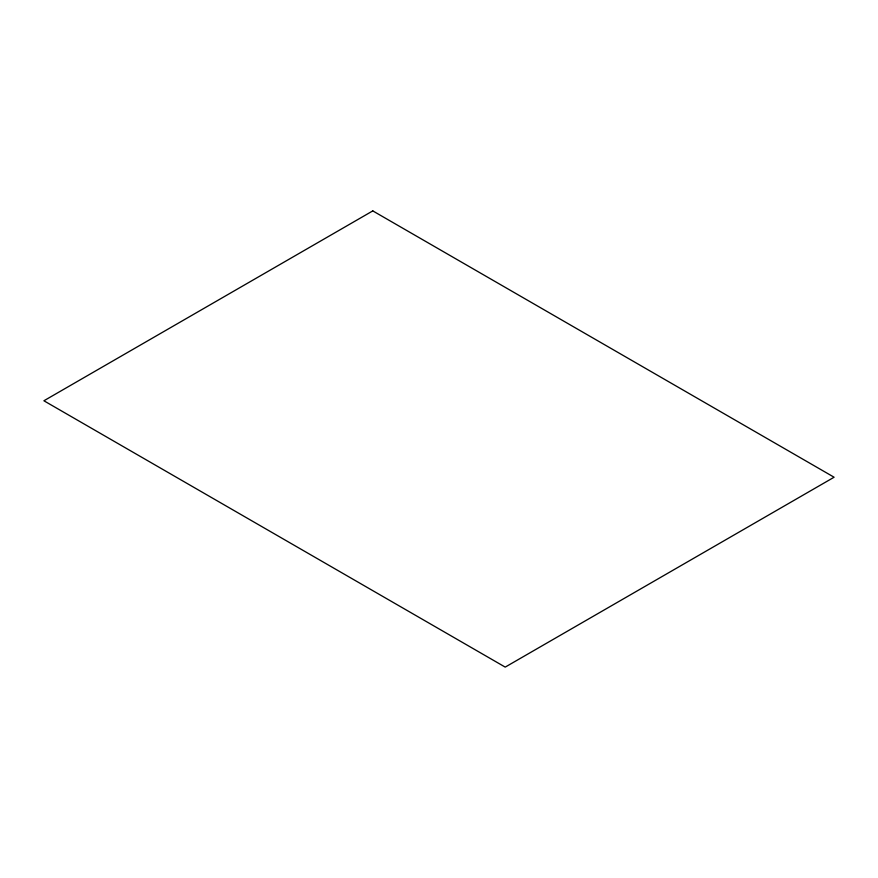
<?xml version="1.0" encoding="UTF-8"?>
<svg xmlns="http://www.w3.org/2000/svg" width="878" height="878" viewBox="0 0 878 878"><rect width="100%" height="100%" fill="white"/><g stroke="black" fill="none" stroke-linecap="round" stroke-linejoin="round"><path stroke-width="1.32" d="M372.788 210.896L43.9 400.774L505.212 667.104L834.1 477.226L372.788 210.896"/></g></svg>
